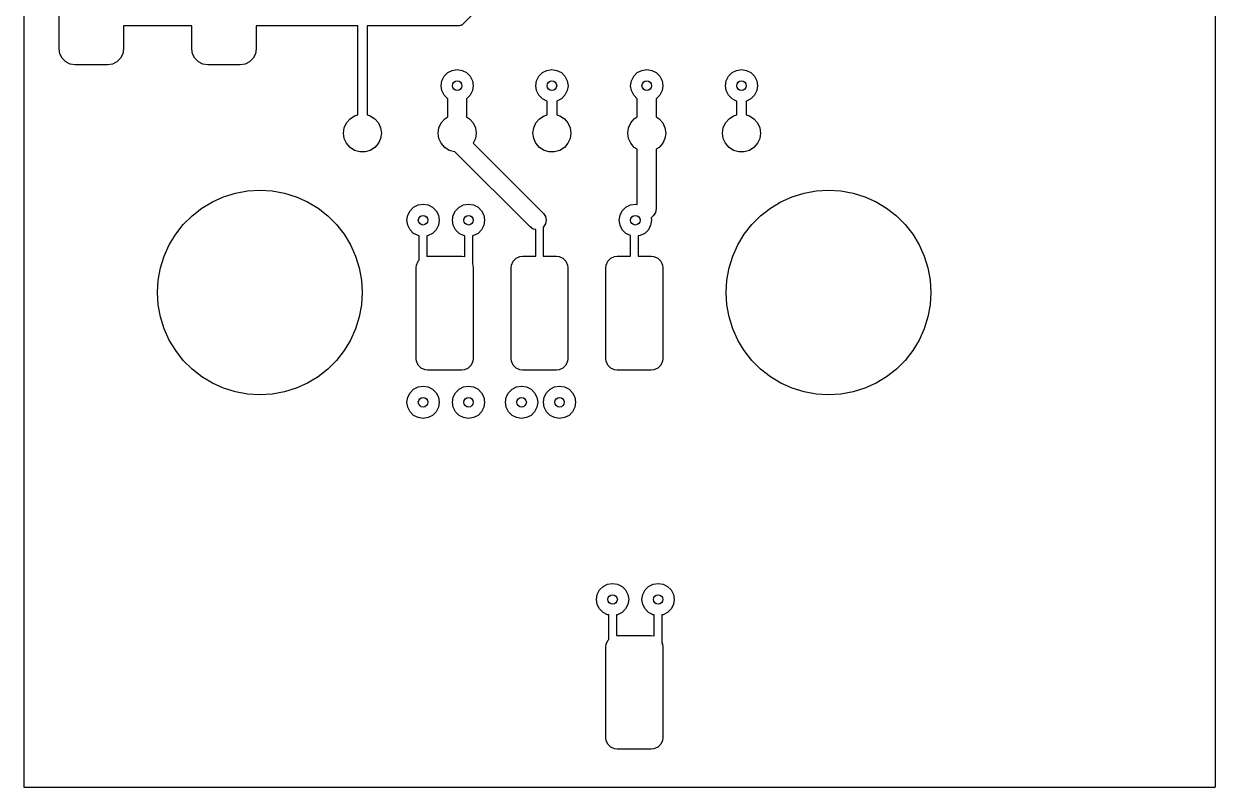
# Model space of a CAD drawing. Header units: millimetres. Extents: x -19 to 12.4, y -42 to 15.6.
# Drawn here: x -19.02 to 12.41, y -42.05 to -21.91 of the extents above; entities that cross this region are included whole.
import ezdxf

# ---------------------------------------------------------------- set-up
doc = ezdxf.new("R2010")
doc.units = ezdxf.units.MM

msp = doc.modelspace()

# ---------------------------------------------------------------- linework, layer by layer
at = {"color": 7, "linetype": 'Continuous'}
for p, q in [((-19.016, 15.594), (-19.016, -42.046)), ((12.412, 15.594), (12.412, -42.046)), ((-5.196, -19.684), (-7.446, -21.934)), ((-18.084, -22.571), (-18.084, -21.121)), ((-15.484, -21.971), (-16.384, -21.971)), ((-16.384, -21.971), (-16.384, -22.571)), ((-14.584, -21.971), (-15.484, -21.971)), ((-14.584, -22.571), (-14.584, -21.971)), ((-10.209, -21.971), (-12.884, -21.971)), ((-12.884, -21.971), (-12.884, -22.571)), ((-10.209, -24.317), (-10.209, -21.971)), ((-7.534, -21.971), (-9.959, -21.971)), ((-9.959, -21.971), (-9.959, -24.317)), ((-7.504, -21.962), (-7.534, -21.971)), ((-7.474, -21.955), (-7.504, -21.962)), ((-7.469, -21.952), (-7.474, -21.955)), ((-7.466, -21.951), (-7.469, -21.952)), ((-7.463, -21.947), (-7.466, -21.951)), ((-7.446, -21.934), (-7.463, -21.947)), ((-18.063, -22.702), (-18.084, -22.571)), ((-16.384, -22.571), (-16.405, -22.702)), ((-14.563, -22.702), (-14.584, -22.571)), ((-12.884, -22.571), (-12.905, -22.702)), ((-18.003, -22.821), (-18.063, -22.702)), ((-17.909, -22.915), (-18.003, -22.821)), ((-17.79, -22.975), (-17.909, -22.915)), ((-16.559, -22.915), (-16.678, -22.975)), ((-16.465, -22.821), (-16.559, -22.915)), ((-16.405, -22.702), (-16.465, -22.821)), ((-14.503, -22.821), (-14.563, -22.702)), ((-14.409, -22.915), (-14.503, -22.821)), ((-14.29, -22.975), (-14.409, -22.915)), ((-13.059, -22.915), (-13.178, -22.975)), ((-12.965, -22.821), (-13.059, -22.915)), ((-12.905, -22.702), (-12.965, -22.821)), ((-17.659, -22.996), (-17.79, -22.975)), ((-16.809, -22.996), (-17.659, -22.996)), ((-16.678, -22.975), (-16.809, -22.996)), ((-14.159, -22.996), (-14.29, -22.975)), ((-13.309, -22.996), (-14.159, -22.996)), ((-13.178, -22.975), (-13.309, -22.996)), ((-7.928, -23.296), (-7.834, -23.202)), ((-7.834, -23.202), (-7.715, -23.142)), ((-7.715, -23.142), (-7.584, -23.121)), ((-7.584, -23.121), (-7.453, -23.142)), ((-7.453, -23.142), (-7.334, -23.202)), ((-7.334, -23.202), (-7.24, -23.296)), ((-5.428, -23.296), (-5.334, -23.202)), ((-5.334, -23.202), (-5.215, -23.142)), ((-5.215, -23.142), (-5.084, -23.121)), ((-5.084, -23.121), (-4.953, -23.142)), ((-4.953, -23.142), (-4.834, -23.202)), ((-4.834, -23.202), (-4.74, -23.296)), ((-2.928, -23.296), (-2.834, -23.202)), ((-2.834, -23.202), (-2.715, -23.142)), ((-2.715, -23.142), (-2.584, -23.121)), ((-2.584, -23.121), (-2.453, -23.142)), ((-2.453, -23.142), (-2.334, -23.202)), ((-2.334, -23.202), (-2.24, -23.296)), ((-0.428, -23.296), (-0.334, -23.202)), ((-0.334, -23.202), (-0.215, -23.142)), ((-0.215, -23.142), (-0.084, -23.121)), ((-0.084, -23.121), (0.047, -23.142)), ((0.047, -23.142), (0.166, -23.202)), ((0.166, -23.202), (0.26, -23.296)), ((-8.009, -23.546), (-7.988, -23.414)), ((-7.988, -23.677), (-8.009, -23.546)), ((-7.988, -23.414), (-7.928, -23.296)), ((-7.24, -23.296), (-7.18, -23.414)), ((-7.18, -23.414), (-7.159, -23.546)), ((-7.159, -23.546), (-7.18, -23.677)), ((-5.509, -23.546), (-5.488, -23.414)), ((-5.488, -23.677), (-5.509, -23.546)), ((-5.488, -23.414), (-5.428, -23.296)), ((-4.74, -23.296), (-4.68, -23.414)), ((-4.68, -23.414), (-4.659, -23.546)), ((-4.659, -23.546), (-4.68, -23.677)), ((-3.009, -23.546), (-2.988, -23.414)), ((-2.988, -23.677), (-3.009, -23.546)), ((-2.988, -23.414), (-2.928, -23.296)), ((-2.24, -23.296), (-2.18, -23.414)), ((-2.18, -23.414), (-2.159, -23.546)), ((-2.159, -23.546), (-2.18, -23.677)), ((-0.509, -23.546), (-0.488, -23.414)), ((-0.488, -23.677), (-0.509, -23.546)), ((-0.488, -23.414), (-0.428, -23.296)), ((0.26, -23.296), (0.32, -23.414)), ((0.32, -23.414), (0.341, -23.546)), ((0.341, -23.546), (0.32, -23.677)), ((-7.928, -23.796), (-7.988, -23.677)), ((-7.834, -23.889), (-7.928, -23.796)), ((-7.24, -23.796), (-7.334, -23.889)), ((-7.18, -23.677), (-7.24, -23.796)), ((-5.428, -23.796), (-5.488, -23.677)), ((-5.334, -23.89), (-5.428, -23.796)), ((-4.74, -23.796), (-4.834, -23.89)), ((-4.68, -23.677), (-4.74, -23.796)), ((-2.928, -23.796), (-2.988, -23.677)), ((-2.834, -23.889), (-2.928, -23.796)), ((-2.24, -23.796), (-2.334, -23.889)), ((-2.18, -23.677), (-2.24, -23.796)), ((-0.428, -23.796), (-0.488, -23.677)), ((-0.334, -23.89), (-0.428, -23.796)), ((0.26, -23.796), (0.166, -23.89)), ((0.32, -23.677), (0.26, -23.796)), ((-7.834, -24.368), (-7.834, -23.889)), ((-7.334, -23.889), (-7.334, -24.368)), ((-5.215, -23.95), (-5.334, -23.89)), ((-5.209, -23.951), (-5.215, -23.95)), ((-5.209, -24.317), (-5.209, -23.951)), ((-4.953, -23.95), (-4.959, -23.951)), ((-4.959, -23.951), (-4.959, -24.317)), ((-4.834, -23.89), (-4.953, -23.95)), ((-2.834, -24.368), (-2.834, -23.889)), ((-2.334, -23.889), (-2.334, -24.368)), ((-0.215, -23.95), (-0.334, -23.89)), ((-0.209, -23.951), (-0.215, -23.95)), ((-0.209, -24.317), (-0.209, -23.951)), ((0.047, -23.95), (0.041, -23.951)), ((0.041, -23.951), (0.041, -24.317)), ((0.166, -23.89), (0.047, -23.95)), ((-10.505, -24.525), (-10.411, -24.418)), ((-10.411, -24.418), (-10.292, -24.341)), ((-10.292, -24.341), (-10.209, -24.317)), ((-9.959, -24.317), (-9.876, -24.341)), ((-9.876, -24.341), (-9.756, -24.418)), ((-9.756, -24.418), (-9.663, -24.525)), ((-8.005, -24.525), (-7.911, -24.418)), ((-7.911, -24.418), (-7.834, -24.368)), ((-7.334, -24.368), (-7.256, -24.418)), ((-7.256, -24.418), (-7.163, -24.525)), ((-5.505, -24.525), (-5.411, -24.418)), ((-5.411, -24.418), (-5.292, -24.341)), ((-5.292, -24.341), (-5.209, -24.317)), ((-4.959, -24.317), (-4.876, -24.341)), ((-4.876, -24.341), (-4.756, -24.418)), ((-4.756, -24.418), (-4.663, -24.525)), ((-3.005, -24.525), (-2.911, -24.418)), ((-2.911, -24.418), (-2.834, -24.368)), ((-2.334, -24.368), (-2.256, -24.418)), ((-2.256, -24.418), (-2.163, -24.525)), ((-0.505, -24.525), (-0.411, -24.418)), ((-0.411, -24.418), (-0.292, -24.341)), ((-0.292, -24.341), (-0.209, -24.317)), ((0.041, -24.317), (0.124, -24.341)), ((0.124, -24.341), (0.244, -24.418)), ((0.244, -24.418), (0.337, -24.525)), ((-10.584, -24.796), (-10.564, -24.655)), ((-10.564, -24.937), (-10.584, -24.796)), ((-10.564, -24.655), (-10.505, -24.525)), ((-9.663, -24.525), (-9.604, -24.655)), ((-9.604, -24.655), (-9.584, -24.796)), ((-9.584, -24.796), (-9.604, -24.937)), ((-8.084, -24.796), (-8.064, -24.655)), ((-8.064, -24.937), (-8.084, -24.796)), ((-8.064, -24.655), (-8.005, -24.525)), ((-7.163, -24.525), (-7.104, -24.655)), ((-7.104, -24.655), (-7.084, -24.796)), ((-7.084, -24.796), (-7.104, -24.937)), ((-5.584, -24.796), (-5.564, -24.655)), ((-5.564, -24.937), (-5.584, -24.796)), ((-5.564, -24.655), (-5.505, -24.525)), ((-4.663, -24.525), (-4.604, -24.655)), ((-4.604, -24.655), (-4.584, -24.796)), ((-4.584, -24.796), (-4.604, -24.937)), ((-3.084, -24.796), (-3.064, -24.655)), ((-3.064, -24.937), (-3.084, -24.796)), ((-3.064, -24.655), (-3.005, -24.525)), ((-2.163, -24.525), (-2.104, -24.655)), ((-2.104, -24.655), (-2.084, -24.796)), ((-2.084, -24.796), (-2.104, -24.937)), ((-0.584, -24.796), (-0.564, -24.655)), ((-0.564, -24.937), (-0.584, -24.796)), ((-0.564, -24.655), (-0.505, -24.525)), ((0.337, -24.525), (0.396, -24.655)), ((0.396, -24.655), (0.416, -24.796)), ((0.416, -24.796), (0.396, -24.937)), ((-10.505, -25.066), (-10.564, -24.937)), ((-10.411, -25.174), (-10.505, -25.066)), ((-9.663, -25.066), (-9.756, -25.174)), ((-9.604, -24.937), (-9.663, -25.066)), ((-8.005, -25.066), (-8.064, -24.937)), ((-7.911, -25.174), (-8.005, -25.066)), ((-7.104, -24.937), (-7.162, -25.064)), ((-7.162, -25.064), (-5.307, -26.919)), ((-5.505, -25.066), (-5.564, -24.937)), ((-5.411, -25.174), (-5.505, -25.066)), ((-4.663, -25.066), (-4.756, -25.174)), ((-4.604, -24.937), (-4.663, -25.066)), ((-3.005, -25.066), (-3.064, -24.937)), ((-2.911, -25.174), (-3.005, -25.066)), ((-2.163, -25.066), (-2.256, -25.174)), ((-2.104, -24.937), (-2.163, -25.066)), ((-0.505, -25.066), (-0.564, -24.937)), ((-0.411, -25.174), (-0.505, -25.066)), ((0.337, -25.066), (0.244, -25.174)), ((0.396, -24.937), (0.337, -25.066)), ((-10.292, -25.251), (-10.411, -25.174)), ((-10.155, -25.291), (-10.292, -25.251)), ((-10.013, -25.291), (-10.155, -25.291)), ((-9.876, -25.251), (-10.013, -25.291)), ((-9.756, -25.174), (-9.876, -25.251)), ((-7.792, -25.251), (-7.911, -25.174)), ((-7.655, -25.291), (-7.792, -25.251)), ((-7.643, -25.291), (-7.655, -25.291)), ((-5.661, -27.272), (-7.643, -25.291)), ((-5.292, -25.251), (-5.411, -25.174)), ((-5.155, -25.291), (-5.292, -25.251)), ((-5.013, -25.291), (-5.155, -25.291)), ((-4.876, -25.251), (-5.013, -25.291)), ((-4.756, -25.174), (-4.876, -25.251)), ((-2.834, -25.223), (-2.911, -25.174)), ((-2.834, -26.679), (-2.834, -25.223)), ((-2.256, -25.174), (-2.334, -25.223)), ((-2.334, -25.223), (-2.334, -26.796)), ((-0.292, -25.251), (-0.411, -25.174)), ((-0.155, -25.291), (-0.292, -25.251)), ((-0.013, -25.291), (-0.155, -25.291)), ((0.124, -25.251), (-0.013, -25.291)), ((0.244, -25.174), (0.124, -25.251)), ((-13.745, -26.475), (-13.434, -26.378)), ((-13.434, -26.378), (-13.113, -26.319)), ((-13.113, -26.319), (-12.788, -26.3)), ((-12.788, -26.3), (-12.462, -26.319)), ((-12.462, -26.319), (-12.142, -26.378)), ((-12.142, -26.378), (-11.83, -26.475)), ((1.255, -26.475), (1.566, -26.378)), ((1.566, -26.378), (1.887, -26.319)), ((1.887, -26.319), (2.212, -26.3)), ((2.212, -26.3), (2.538, -26.319)), ((2.538, -26.319), (2.858, -26.378)), ((2.858, -26.378), (3.17, -26.475)), ((-14.322, -26.778), (-14.043, -26.609)), ((-14.043, -26.609), (-13.745, -26.475)), ((-11.83, -26.475), (-11.533, -26.609)), ((-11.533, -26.609), (-11.254, -26.778)), ((-8.734, -26.752), (-8.615, -26.692)), ((-8.615, -26.692), (-8.484, -26.671)), ((-8.484, -26.671), (-8.353, -26.692)), ((-8.353, -26.692), (-8.234, -26.752)), ((-7.534, -26.752), (-7.415, -26.692)), ((-7.415, -26.692), (-7.284, -26.671)), ((-7.284, -26.671), (-7.153, -26.692)), ((-7.153, -26.692), (-7.034, -26.752)), ((-3.134, -26.752), (-3.015, -26.692)), ((-3.015, -26.692), (-2.884, -26.671)), ((-2.884, -26.671), (-2.834, -26.679)), ((0.678, -26.778), (0.957, -26.609)), ((0.957, -26.609), (1.255, -26.475)), ((3.17, -26.475), (3.467, -26.609)), ((3.467, -26.609), (3.746, -26.778)), ((-14.809, -27.209), (-14.578, -26.979)), ((-14.578, -26.979), (-14.322, -26.778)), ((-11.254, -26.778), (-10.997, -26.979)), ((-10.997, -26.979), (-10.767, -27.209)), ((-8.909, -27.096), (-8.888, -26.964)), ((-8.888, -26.964), (-8.828, -26.846)), ((-8.828, -26.846), (-8.734, -26.752)), ((-8.234, -26.752), (-8.14, -26.846)), ((-8.14, -26.846), (-8.08, -26.964)), ((-8.08, -26.964), (-8.059, -27.096)), ((-7.709, -27.096), (-7.688, -26.964)), ((-7.688, -26.964), (-7.628, -26.846)), ((-7.628, -26.846), (-7.534, -26.752)), ((-7.034, -26.752), (-6.94, -26.846)), ((-6.94, -26.846), (-6.88, -26.964)), ((-6.88, -26.964), (-6.859, -27.096)), ((-5.307, -26.919), (-5.253, -27)), ((-5.253, -27), (-5.234, -27.096)), ((-3.309, -27.096), (-3.288, -26.964)), ((-3.288, -26.964), (-3.228, -26.846)), ((-3.228, -26.846), (-3.134, -26.752)), ((-2.407, -26.972), (-2.469, -27.034)), ((-2.353, -26.891), (-2.407, -26.972)), ((-2.334, -26.796), (-2.353, -26.891)), ((0.191, -27.209), (0.422, -26.979)), ((0.422, -26.979), (0.678, -26.778)), ((3.746, -26.778), (4.003, -26.979)), ((4.003, -26.979), (4.233, -27.209)), ((-15.01, -27.466), (-14.809, -27.209)), ((-10.767, -27.209), (-10.566, -27.466)), ((-8.888, -27.227), (-8.909, -27.096)), ((-8.828, -27.346), (-8.888, -27.227)), ((-8.08, -27.227), (-8.14, -27.346)), ((-8.059, -27.096), (-8.08, -27.227)), ((-7.688, -27.227), (-7.709, -27.096)), ((-7.628, -27.346), (-7.688, -27.227)), ((-6.88, -27.227), (-6.94, -27.346)), ((-6.859, -27.096), (-6.88, -27.227)), ((-5.58, -27.327), (-5.661, -27.272)), ((-5.513, -27.34), (-5.58, -27.327)), ((-5.513, -28.046), (-5.513, -27.34)), ((-5.307, -27.272), (-5.313, -27.276)), ((-5.313, -27.276), (-5.313, -28.046)), ((-5.253, -27.191), (-5.307, -27.272)), ((-5.234, -27.096), (-5.253, -27.191)), ((-3.288, -27.227), (-3.309, -27.096)), ((-3.228, -27.346), (-3.288, -27.227)), ((-2.48, -27.227), (-2.54, -27.346)), ((-2.459, -27.096), (-2.48, -27.227)), ((-2.469, -27.034), (-2.459, -27.096)), ((-0.01, -27.466), (0.191, -27.209)), ((4.233, -27.209), (4.434, -27.466)), ((-15.179, -27.745), (-15.01, -27.466)), ((-10.566, -27.466), (-10.397, -27.745)), ((-8.734, -27.44), (-8.828, -27.346)), ((-8.615, -27.5), (-8.734, -27.44)), ((-8.584, -27.505), (-8.615, -27.5)), ((-8.584, -28.15), (-8.584, -27.505)), ((-8.353, -27.5), (-8.384, -27.505)), ((-8.384, -27.505), (-8.384, -28.048)), ((-8.234, -27.44), (-8.353, -27.5)), ((-8.14, -27.346), (-8.234, -27.44)), ((-7.534, -27.44), (-7.628, -27.346)), ((-7.415, -27.5), (-7.534, -27.44)), ((-7.384, -27.505), (-7.415, -27.5)), ((-7.384, -28.058), (-7.384, -27.505)), ((-7.153, -27.5), (-7.184, -27.505)), ((-7.184, -27.505), (-7.184, -28.247)), ((-7.034, -27.44), (-7.153, -27.5)), ((-6.94, -27.346), (-7.034, -27.44)), ((-3.134, -27.44), (-3.228, -27.346)), ((-3.015, -27.5), (-3.134, -27.44)), ((-3.013, -27.5), (-3.015, -27.5)), ((-3.013, -28.046), (-3.013, -27.5)), ((-2.753, -27.5), (-2.813, -27.509)), ((-2.813, -27.509), (-2.813, -28.046)), ((-2.634, -27.44), (-2.753, -27.5)), ((-2.54, -27.346), (-2.634, -27.44)), ((-0.179, -27.745), (-0.01, -27.466)), ((4.434, -27.466), (4.603, -27.745)), ((-15.312, -28.042), (-15.179, -27.745)), ((-10.397, -27.745), (-10.263, -28.042)), ((-0.312, -28.042), (-0.179, -27.745)), ((4.603, -27.745), (4.737, -28.042)), ((-15.409, -28.354), (-15.312, -28.042)), ((-10.263, -28.042), (-10.166, -28.354)), ((-8.663, -28.346), (-8.655, -28.277)), ((-8.655, -28.277), (-8.61, -28.176)), ((-8.61, -28.176), (-8.584, -28.15)), ((-8.384, -28.048), (-8.363, -28.046)), ((-8.363, -28.046), (-7.463, -28.046)), ((-7.463, -28.046), (-7.394, -28.054)), ((-7.394, -28.054), (-7.384, -28.058)), ((-7.184, -28.247), (-7.171, -28.277)), ((-7.171, -28.277), (-7.163, -28.346)), ((-6.163, -28.346), (-6.155, -28.277)), ((-6.155, -28.277), (-6.11, -28.176)), ((-6.11, -28.176), (-6.032, -28.098)), ((-6.032, -28.098), (-5.932, -28.054)), ((-5.932, -28.054), (-5.863, -28.046)), ((-5.863, -28.046), (-5.513, -28.046)), ((-5.313, -28.046), (-4.963, -28.046)), ((-4.963, -28.046), (-4.894, -28.054)), ((-4.894, -28.054), (-4.793, -28.098)), ((-4.793, -28.098), (-4.715, -28.176)), ((-4.715, -28.176), (-4.671, -28.277)), ((-4.671, -28.277), (-4.663, -28.346)), ((-3.663, -28.346), (-3.655, -28.277)), ((-3.655, -28.277), (-3.61, -28.176)), ((-3.61, -28.176), (-3.532, -28.098)), ((-3.532, -28.098), (-3.432, -28.054)), ((-3.432, -28.054), (-3.363, -28.046)), ((-3.363, -28.046), (-3.013, -28.046)), ((-2.813, -28.046), (-2.463, -28.046)), ((-2.463, -28.046), (-2.394, -28.054)), ((-2.394, -28.054), (-2.293, -28.098)), ((-2.293, -28.098), (-2.215, -28.176)), ((-2.215, -28.176), (-2.171, -28.277)), ((-2.171, -28.277), (-2.163, -28.346)), ((-0.409, -28.354), (-0.312, -28.042)), ((4.737, -28.042), (4.834, -28.354)), ((-15.468, -28.674), (-15.409, -28.354)), ((-10.166, -28.354), (-10.108, -28.674)), ((-8.663, -30.746), (-8.663, -28.346)), ((-7.163, -28.346), (-7.163, -30.746)), ((-6.163, -30.746), (-6.163, -28.346)), ((-4.663, -28.346), (-4.663, -30.746)), ((-3.663, -30.746), (-3.663, -28.346)), ((-2.163, -28.346), (-2.163, -30.746)), ((-0.468, -28.674), (-0.409, -28.354)), ((4.834, -28.354), (4.892, -28.674)), ((-15.488, -29), (-15.468, -28.674)), ((-10.108, -28.674), (-10.088, -29)), ((-0.488, -29), (-0.468, -28.674)), ((4.892, -28.674), (4.912, -29)), ((-15.468, -29.325), (-15.488, -29)), ((-10.088, -29), (-10.108, -29.325)), ((-0.468, -29.325), (-0.488, -29)), ((4.912, -29), (4.892, -29.325)), ((-15.409, -29.646), (-15.468, -29.325)), ((-10.108, -29.325), (-10.166, -29.646)), ((-0.409, -29.646), (-0.468, -29.325)), ((4.892, -29.325), (4.834, -29.646)), ((-15.312, -29.957), (-15.409, -29.646)), ((-10.166, -29.646), (-10.263, -29.957)), ((-0.312, -29.957), (-0.409, -29.646)), ((4.834, -29.646), (4.737, -29.957)), ((-15.179, -30.254), (-15.312, -29.957)), ((-10.263, -29.957), (-10.397, -30.254)), ((-0.179, -30.254), (-0.312, -29.957)), ((4.737, -29.957), (4.603, -30.254)), ((-15.01, -30.533), (-15.179, -30.254)), ((-10.397, -30.254), (-10.566, -30.533)), ((-0.01, -30.533), (-0.179, -30.254)), ((4.603, -30.254), (4.434, -30.533)), ((-14.809, -30.79), (-15.01, -30.533)), ((-14.578, -31.021), (-14.809, -30.79)), ((-10.767, -30.79), (-10.997, -31.021)), ((-10.566, -30.533), (-10.767, -30.79)), ((-8.655, -30.814), (-8.663, -30.746)), ((-7.163, -30.746), (-7.171, -30.814)), ((-6.155, -30.814), (-6.163, -30.746)), ((-4.663, -30.746), (-4.671, -30.814)), ((-3.655, -30.814), (-3.663, -30.746)), ((-2.163, -30.746), (-2.171, -30.814)), ((0.191, -30.79), (-0.01, -30.533)), ((0.422, -31.021), (0.191, -30.79)), ((4.233, -30.79), (4.003, -31.021)), ((4.434, -30.533), (4.233, -30.79)), ((-14.322, -31.222), (-14.578, -31.021)), ((-10.997, -31.021), (-11.254, -31.222)), ((-8.61, -30.915), (-8.655, -30.814)), ((-8.532, -30.993), (-8.61, -30.915)), ((-8.432, -31.038), (-8.532, -30.993)), ((-8.363, -31.046), (-8.432, -31.038)), ((-7.463, -31.046), (-8.363, -31.046)), ((-7.394, -31.038), (-7.463, -31.046)), ((-7.293, -30.993), (-7.394, -31.038)), ((-7.215, -30.915), (-7.293, -30.993)), ((-7.171, -30.814), (-7.215, -30.915)), ((-6.11, -30.915), (-6.155, -30.814)), ((-6.032, -30.993), (-6.11, -30.915)), ((-5.932, -31.038), (-6.032, -30.993)), ((-5.863, -31.046), (-5.932, -31.038)), ((-4.963, -31.046), (-5.863, -31.046)), ((-4.894, -31.038), (-4.963, -31.046)), ((-4.793, -30.993), (-4.894, -31.038)), ((-4.715, -30.915), (-4.793, -30.993)), ((-4.671, -30.814), (-4.715, -30.915)), ((-3.61, -30.915), (-3.655, -30.814)), ((-3.532, -30.993), (-3.61, -30.915)), ((-3.432, -31.038), (-3.532, -30.993)), ((-3.363, -31.046), (-3.432, -31.038)), ((-2.463, -31.046), (-3.363, -31.046)), ((-2.394, -31.038), (-2.463, -31.046)), ((-2.293, -30.993), (-2.394, -31.038)), ((-2.215, -30.915), (-2.293, -30.993)), ((-2.171, -30.814), (-2.215, -30.915)), ((0.678, -31.222), (0.422, -31.021)), ((4.003, -31.021), (3.746, -31.222)), ((-14.043, -31.39), (-14.322, -31.222)), ((-13.745, -31.524), (-14.043, -31.39)), ((-11.533, -31.39), (-11.83, -31.524)), ((-11.254, -31.222), (-11.533, -31.39)), ((0.957, -31.39), (0.678, -31.222)), ((1.255, -31.524), (0.957, -31.39)), ((3.467, -31.39), (3.17, -31.524)), ((3.746, -31.222), (3.467, -31.39)), ((-13.434, -31.621), (-13.745, -31.524)), ((-13.113, -31.68), (-13.434, -31.621)), ((-12.788, -31.7), (-13.113, -31.68)), ((-12.462, -31.68), (-12.788, -31.7)), ((-12.142, -31.621), (-12.462, -31.68)), ((-11.83, -31.524), (-12.142, -31.621)), ((-8.888, -31.764), (-8.828, -31.646)), ((-8.828, -31.646), (-8.734, -31.552)), ((-8.734, -31.552), (-8.615, -31.492)), ((-8.615, -31.492), (-8.484, -31.471)), ((-8.484, -31.471), (-8.353, -31.492)), ((-8.353, -31.492), (-8.234, -31.552)), ((-8.234, -31.552), (-8.14, -31.646)), ((-8.14, -31.646), (-8.08, -31.764)), ((-7.688, -31.764), (-7.628, -31.646)), ((-7.628, -31.646), (-7.534, -31.552)), ((-7.534, -31.552), (-7.415, -31.492)), ((-7.415, -31.492), (-7.284, -31.471)), ((-7.284, -31.471), (-7.153, -31.492)), ((-7.153, -31.492), (-7.034, -31.552)), ((-7.034, -31.552), (-6.94, -31.646)), ((-6.94, -31.646), (-6.88, -31.764)), ((-6.288, -31.764), (-6.228, -31.646)), ((-6.228, -31.646), (-6.134, -31.552)), ((-6.134, -31.552), (-6.015, -31.492)), ((-6.015, -31.492), (-5.884, -31.471)), ((-5.884, -31.471), (-5.753, -31.492)), ((-5.753, -31.492), (-5.634, -31.552)), ((-5.634, -31.552), (-5.54, -31.646)), ((-5.54, -31.646), (-5.48, -31.764)), ((-5.288, -31.764), (-5.228, -31.646)), ((-5.228, -31.646), (-5.134, -31.552)), ((-5.134, -31.552), (-5.015, -31.492)), ((-5.015, -31.492), (-4.884, -31.471)), ((-4.884, -31.471), (-4.753, -31.492)), ((-4.753, -31.492), (-4.634, -31.552)), ((-4.634, -31.552), (-4.54, -31.646)), ((-4.54, -31.646), (-4.48, -31.764)), ((1.566, -31.621), (1.255, -31.524)), ((1.887, -31.68), (1.566, -31.621)), ((2.212, -31.7), (1.887, -31.68)), ((2.538, -31.68), (2.212, -31.7)), ((2.858, -31.621), (2.538, -31.68)), ((3.17, -31.524), (2.858, -31.621)), ((-8.909, -31.896), (-8.888, -31.764)), ((-8.888, -32.027), (-8.909, -31.896)), ((-8.828, -32.146), (-8.888, -32.027)), ((-8.08, -32.027), (-8.14, -32.146)), ((-8.08, -31.764), (-8.059, -31.896)), ((-8.059, -31.896), (-8.08, -32.027)), ((-7.709, -31.896), (-7.688, -31.764)), ((-7.688, -32.027), (-7.709, -31.896)), ((-7.628, -32.146), (-7.688, -32.027)), ((-6.88, -32.027), (-6.94, -32.146)), ((-6.88, -31.764), (-6.859, -31.896)), ((-6.859, -31.896), (-6.88, -32.027)), ((-6.309, -31.896), (-6.288, -31.764)), ((-6.288, -32.027), (-6.309, -31.896)), ((-6.228, -32.146), (-6.288, -32.027)), ((-5.48, -32.027), (-5.54, -32.146)), ((-5.48, -31.764), (-5.459, -31.896)), ((-5.459, -31.896), (-5.48, -32.027)), ((-5.309, -31.896), (-5.288, -31.764)), ((-5.288, -32.027), (-5.309, -31.896)), ((-5.228, -32.146), (-5.288, -32.027)), ((-4.48, -32.027), (-4.54, -32.146)), ((-4.48, -31.764), (-4.459, -31.896)), ((-4.459, -31.896), (-4.48, -32.027)), ((-8.734, -32.24), (-8.828, -32.146)), ((-8.615, -32.3), (-8.734, -32.24)), ((-8.484, -32.321), (-8.615, -32.3)), ((-8.353, -32.3), (-8.484, -32.321)), ((-8.234, -32.24), (-8.353, -32.3)), ((-8.14, -32.146), (-8.234, -32.24)), ((-7.534, -32.24), (-7.628, -32.146)), ((-7.415, -32.3), (-7.534, -32.24)), ((-7.284, -32.321), (-7.415, -32.3)), ((-7.153, -32.3), (-7.284, -32.321)), ((-7.034, -32.24), (-7.153, -32.3)), ((-6.94, -32.146), (-7.034, -32.24)), ((-6.134, -32.24), (-6.228, -32.146)), ((-6.015, -32.3), (-6.134, -32.24)), ((-5.884, -32.321), (-6.015, -32.3)), ((-5.753, -32.3), (-5.884, -32.321)), ((-5.634, -32.24), (-5.753, -32.3)), ((-5.54, -32.146), (-5.634, -32.24)), ((-5.134, -32.24), (-5.228, -32.146)), ((-5.015, -32.3), (-5.134, -32.24)), ((-4.884, -32.321), (-5.015, -32.3)), ((-4.753, -32.3), (-4.884, -32.321)), ((-4.634, -32.24), (-4.753, -32.3)), ((-4.54, -32.146), (-4.634, -32.24)), ((-3.828, -36.846), (-3.734, -36.752)), ((-3.734, -36.752), (-3.615, -36.692)), ((-3.615, -36.692), (-3.484, -36.671)), ((-3.484, -36.671), (-3.353, -36.692)), ((-3.353, -36.692), (-3.234, -36.752)), ((-3.234, -36.752), (-3.14, -36.846)), ((-2.628, -36.846), (-2.534, -36.752)), ((-2.534, -36.752), (-2.415, -36.692)), ((-2.415, -36.692), (-2.284, -36.671)), ((-2.284, -36.671), (-2.153, -36.692)), ((-2.153, -36.692), (-2.034, -36.752)), ((-2.034, -36.752), (-1.94, -36.846)), ((-3.909, -37.096), (-3.888, -36.964)), ((-3.888, -36.964), (-3.828, -36.846)), ((-3.14, -36.846), (-3.08, -36.964)), ((-3.08, -36.964), (-3.059, -37.096)), ((-2.709, -37.096), (-2.688, -36.964)), ((-2.688, -36.964), (-2.628, -36.846)), ((-1.94, -36.846), (-1.88, -36.964)), ((-1.88, -36.964), (-1.859, -37.096)), ((-3.888, -37.227), (-3.909, -37.096)), ((-3.828, -37.346), (-3.888, -37.227)), ((-3.734, -37.44), (-3.828, -37.346)), ((-3.14, -37.346), (-3.234, -37.44)), ((-3.08, -37.227), (-3.14, -37.346)), ((-3.059, -37.096), (-3.08, -37.227)), ((-2.688, -37.227), (-2.709, -37.096)), ((-2.628, -37.346), (-2.688, -37.227)), ((-2.534, -37.44), (-2.628, -37.346)), ((-1.94, -37.346), (-2.034, -37.44)), ((-1.88, -37.227), (-1.94, -37.346)), ((-1.859, -37.096), (-1.88, -37.227)), ((-3.615, -37.5), (-3.734, -37.44)), ((-3.584, -37.505), (-3.615, -37.5)), ((-3.584, -38.15), (-3.584, -37.505)), ((-3.353, -37.5), (-3.384, -37.505)), ((-3.384, -37.505), (-3.384, -38.048)), ((-3.234, -37.44), (-3.353, -37.5)), ((-2.415, -37.5), (-2.534, -37.44)), ((-2.384, -37.505), (-2.415, -37.5)), ((-2.384, -38.058), (-2.384, -37.505)), ((-2.153, -37.5), (-2.184, -37.505)), ((-2.184, -37.505), (-2.184, -38.247)), ((-2.034, -37.44), (-2.153, -37.5)), ((-3.663, -38.346), (-3.655, -38.277)), ((-3.655, -38.277), (-3.61, -38.176)), ((-3.61, -38.176), (-3.584, -38.15)), ((-3.384, -38.048), (-3.363, -38.046)), ((-3.363, -38.046), (-2.463, -38.046)), ((-2.463, -38.046), (-2.394, -38.054)), ((-2.394, -38.054), (-2.384, -38.058)), ((-2.184, -38.247), (-2.171, -38.277)), ((-2.171, -38.277), (-2.163, -38.346)), ((-3.663, -40.746), (-3.663, -38.346)), ((-2.163, -38.346), (-2.163, -40.746)), ((-3.655, -40.814), (-3.663, -40.746)), ((-3.61, -40.915), (-3.655, -40.814)), ((-2.171, -40.814), (-2.215, -40.915)), ((-2.163, -40.746), (-2.171, -40.814)), ((-3.532, -40.993), (-3.61, -40.915)), ((-3.432, -41.038), (-3.532, -40.993)), ((-3.363, -41.046), (-3.432, -41.038)), ((-2.463, -41.046), (-3.363, -41.046)), ((-2.394, -41.038), (-2.463, -41.046)), ((-2.293, -40.993), (-2.394, -41.038)), ((-2.215, -40.915), (-2.293, -40.993)), ((-19.016, -42.046), (12.412, -42.046))]:
    msp.add_line(p, q, dxfattribs=at)
for centre in [(-7.584, -23.546), (-5.084, -23.546), (-2.584, -23.546), (-0.084, -23.546), (-8.484, -27.096), (-7.284, -27.096), (-2.884, -27.096), (-8.484, -31.896), (-7.284, -31.896), (-5.884, -31.896), (-4.884, -31.896), (-3.484, -37.096), (-2.284, -37.096)]:
    msp.add_circle(centre, 0.125, dxfattribs=at)

doc.saveas('drawing.dxf')
